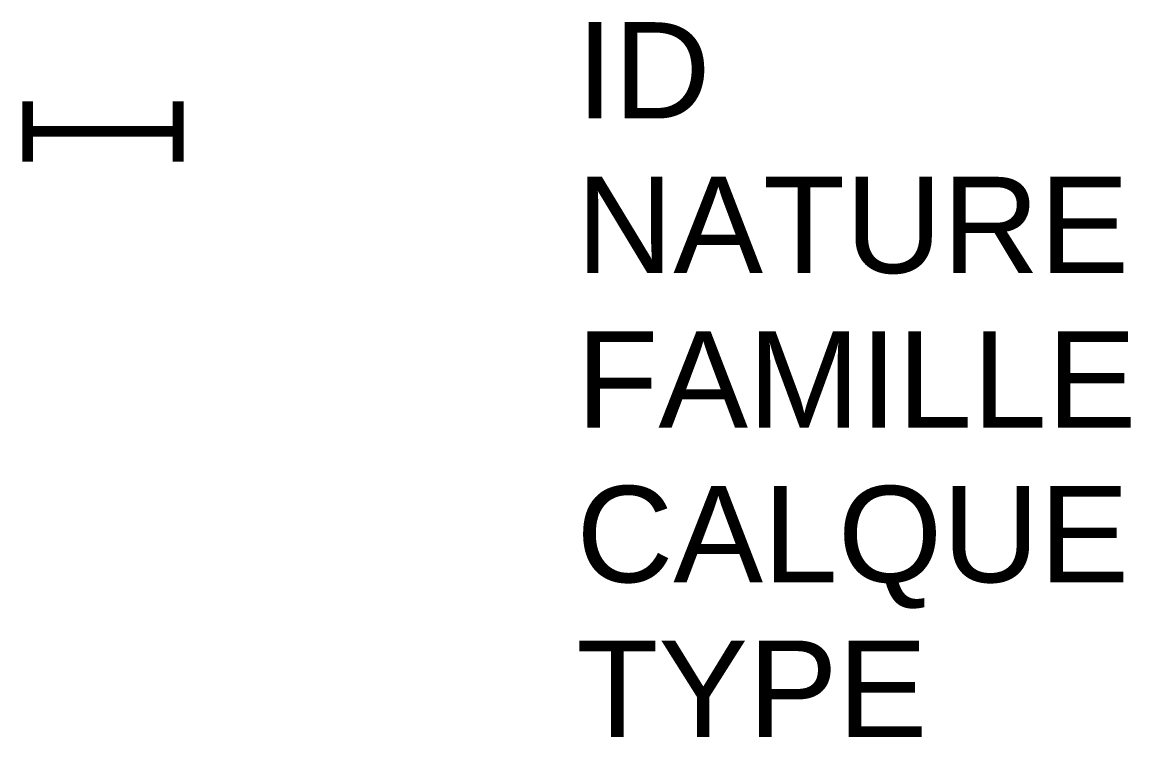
# Model space of a CAD drawing. Header units: metres. Extents: x -0.17 to 2.14, y -1.26 to 0.23.
import ezdxf

# ---------------------------------------------------------------- set-up
doc = ezdxf.new("R2010")
doc.units = ezdxf.units.M
doc.linetypes.add('Socle_Continu', pattern=[2.5, 2.5, 0])
doc.layers.add('CHAUF_SCT', color=6, linetype='Socle_Continu', lineweight=13)
doc.styles.add('Reseaux', font='arial.ttf')
doc.styles.get("Standard").update_dxf_attribs({"font": 'arial.ttf'})

msp = doc.modelspace()

# ---------------------------------------------------------------- linework, layer by layer
at = {"layer": 'CHAUF_SCT', "linetype": 'Socle_Continu', "const_width": 0.0225, "flags": 128}
for points in [[(-0.1565, -0.0627), (-0.1565, 0.0627)], [(0.1565, -0.0627), (0.1565, 0.0627)], [(-0.1565, 0), (0.1565, 0)]]:
    msp.add_lwpolyline(points, dxfattribs=at)

# ---------------------------------------------------------------- texts
at = {"layer": 'CHAUF_SCT', "linetype": 'Socle_Continu', "flags": 9}
for tag, p, s in [('ID', (0.9837, 0.027), 'EP_2228'), ('NATURE', (0.9837, -0.2943), 'Manchette/manchon'), ('CALQUE', (0.9837, -0.9369), 'CHAUF_SCT'), ('TYPE', (0.9837, -1.2582), 'NR')]:
    msp.add_attdef(tag, p, s, height=0.2, dxfattribs=at)
at = {"layer": 'CHAUF_SCT', "linetype": 'Socle_Continu', "style": 'Reseaux', "flags": 9}
msp.add_attdef('FAMILLE', (0.9837, -0.6156), 'Chauffage', height=0.2, dxfattribs=at)

doc.saveas('drawing.dxf')
